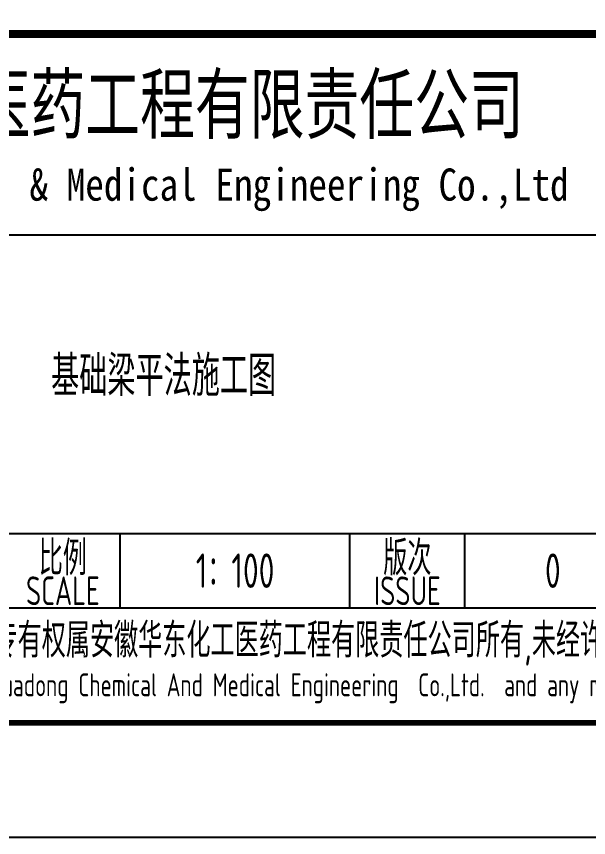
# Model space of a CAD drawing. Extents: x 9731685 to 18866768, y -962146 to 194094.
# Drawn here: x 9823052 to 9828035, y -152706 to -145553 of the extents above; entities that cross this region are included whole.
import ezdxf
from ezdxf.enums import TextEntityAlignment as Align

# ---------------------------------------------------------------- set-up
doc = ezdxf.new("R2010")
doc.units = 0
doc.header["$LTSCALE"] = 1000
doc.layers.get('0').update_dxf_attribs({"linetype": 'CONTINUOUS'})
doc.layers.add('BORDER', color=7, linetype='CONTINUOUS')
doc.styles.add('AHD_TQ_S', font='')
doc.styles.add('TSSD_Rein', font='Tssdeng.shx', dxfattribs={"width": 0.7, "bigfont": 'hztxt.shx'})
doc.styles.get('AHD_TQ_S').set_extended_font_data('SimSun')

msp = doc.modelspace()

# ---------------------------------------------------------------- linework, layer by layer
for p, q in [((9817456.8, -147456.3), (9828456.8, -147456.3)), ((9822956.8, -150056.3), (9835456.8, -150056.3)), ((9823956.8, -150706.3), (9823956.8, -150056.3)), ((9825956.8, -150706.3), (9825956.8, -150056.3)), ((9826956.8, -150706.3), (9826956.8, -150056.3)), ((9817456.8, -150706.3), (9835456.8, -150706.3)), ((9817456.8, -151705.6), (9835456.8, -151705.6))]:
    msp.add_line(p, q)
msp.add_lwpolyline([(9835456.8, -145706.3, 70, 70, 0), (9817456.8, -145706.3, 70, 70, 0), (9817456.8, -151706.3, 0, 0, 0)], format="xyseb")
msp.add_lwpolyline([(9835456.8, -145706.3, 70, 70, 0), (9817456.8, -145706.3, 70, 70, 0), (9817456.8, -151706.3, 0, 0, 0)], format="xyseb")
at = {"const_width": 70}
msp.add_lwpolyline([(9835456.8, -145706.3), (9817456.8, -145706.3)], dxfattribs=at)
at = {"layer": 'BORDER'}
msp.add_lwpolyline([(9777056.8, -152706.3), (9777056.8, -110706.3), (9836456.8, -110706.3), (9836456.8, -152706.3)], close=True, dxfattribs=at)
at = {"layer": 'BORDER', "const_width": 50}
msp.add_lwpolyline([(9779556.8, -151706.3), (9779556.8, -111706.3), (9835456.8, -111706.3), (9835456.8, -151706.3)], close=True, dxfattribs=at)

# ---------------------------------------------------------------- texts
for s, height, style, width, p in [('安徽华东化工医药工程有限责任公司', 500, 'AHD_TQ_S', 0.7, (9823651.7, -146306.3)), ('Anhui Huadong Chemical & Medical Engineering Co.,Ltd', 280, 'AHD_TQ_S', 0.85, (9823651.7, -147056.3)), ('比例', 300, 'TSSD_Rein', 0.7, (9823456.8, -150256.3)), ('版次', 300, 'TSSD_Rein', 0.7, (9826456.8, -150256.3)), ('SCALE', 250, 'TSSD_Rein', 0.7, (9823456.8, -150556.3)), ('ISSUE', 250, 'TSSD_Rein', 0.7, (9826456.8, -150556.3)), ('本文件专有权属安徽华东化工医药工程有限责任公司所有,未经许可不得复制或转让给第三方', 300, 'TSSD_Rein', 0.7, (9826456.8, -151006.3)), ('The proprietary right of this document belongs to Anhui Huadong Chemical And Medical Engineering  Co.,Ltd.  and any replication or transfer to the 3rd. side is forbidden without its permission. ', 200, 'TSSD_Rein', 0.7, (9826203.2, -151405.6))]:
    msp.add_text(s, height=height, dxfattribs=dict(style=style, width=width)).set_placement(p, align=Align.MIDDLE)
at = {"lineweight": -3, "style": 'TSSD_Rein', "width": 0.7}
for tag, text, p in [('1：100', '1:100', (9824956.8, -150381.3)), ('0', '0', (9827723.7, -150381.3))]:
    msp.add_attdef(tag, text=text, height=300, dxfattribs=at).set_placement(p, align=Align.MIDDLE)
at = {"style": 'TSSD_Rein', "width": 0.7}
msp.add_attdef('0', text='0', height=300, dxfattribs=at).set_placement((9827723.7, -150381.3), align=Align.MIDDLE)
at = {"layer": 'BORDER', "lineweight": -3, "insert": (9823354.2, -148509.9), "char_height": 350, "width": 4985.785, "attachment_point": 1, "style": 'TSSD_Rein'}
msp.add_mtext('基础梁平法施工图', dxfattribs=at)

doc.saveas('drawing.dxf')
